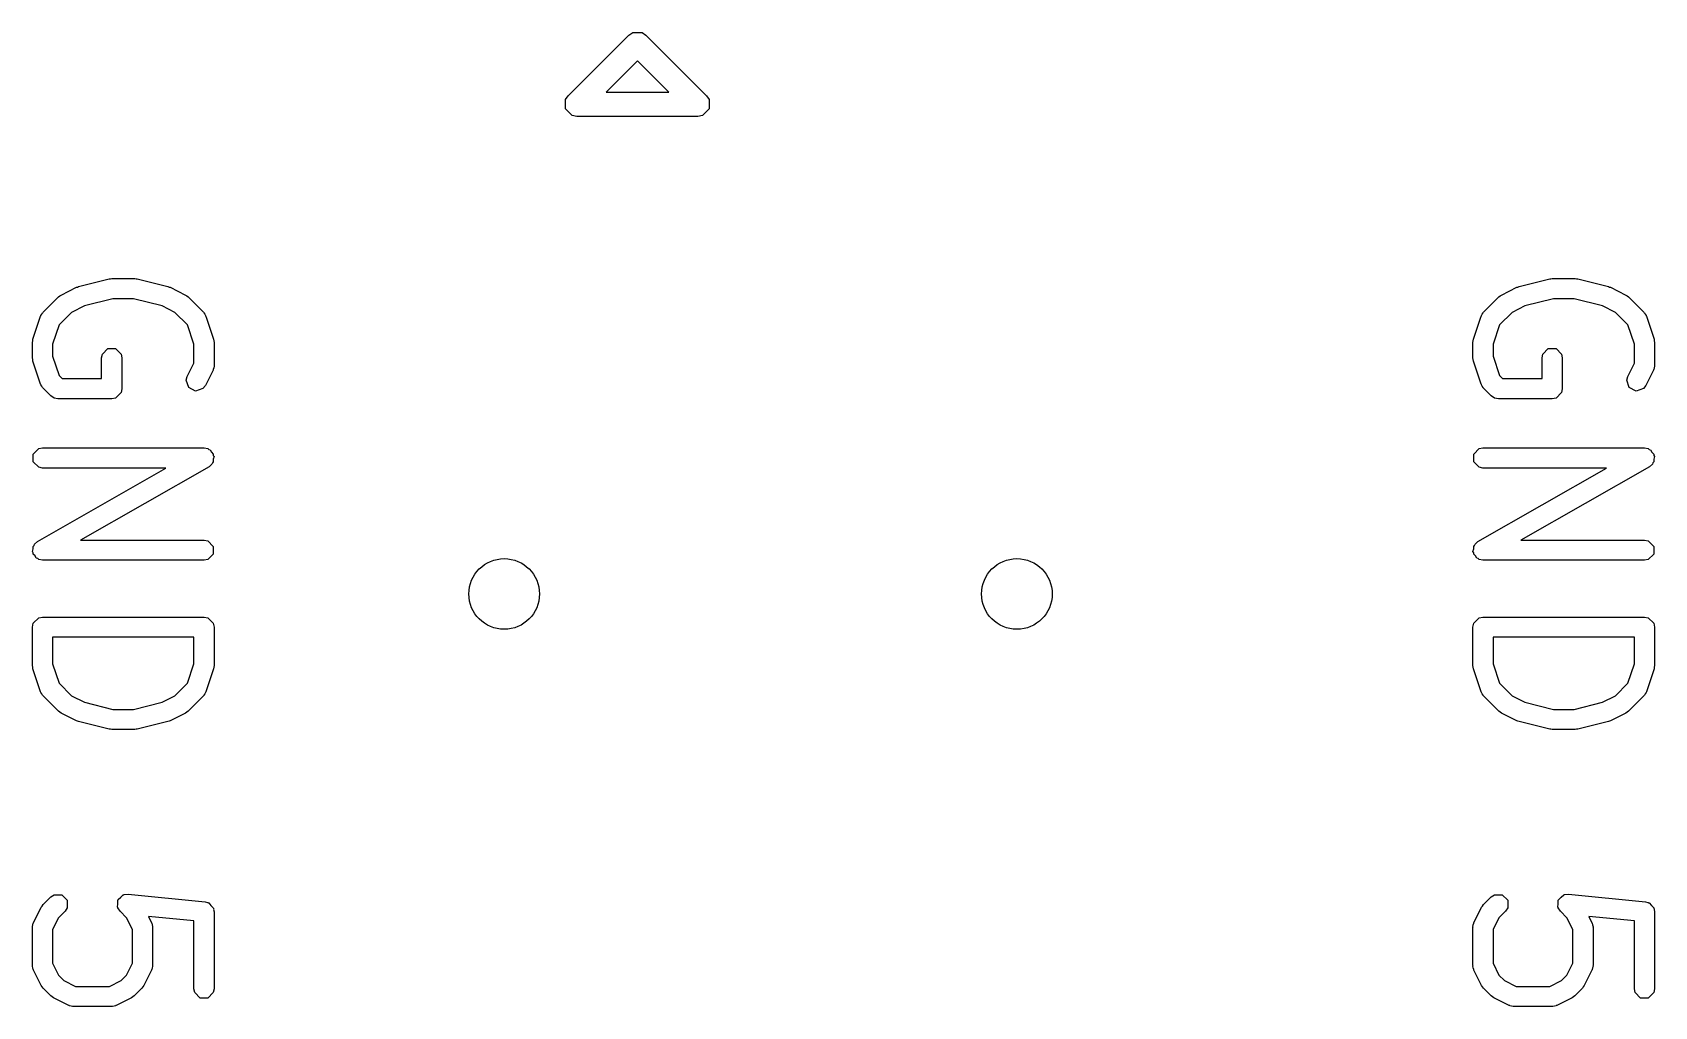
# Model space of a CAD drawing. Extents: x -0.97 to 0.39, y 0.08 to 3.3.
# Drawn here: x -0.9723 to -0.6559, y 2.3103 to 2.5002 of the extents above; entities that cross this region are included whole.
import ezdxf

# ---------------------------------------------------------------- set-up
doc = ezdxf.new("R2010")
doc.units = 0
doc.header["$MEASUREMENT"] = 0
doc.layers.add('BLACK', color=7, linetype='CONTINUOUS')

msp = doc.modelspace()

# ---------------------------------------------------------------- linework, layer by layer
at = {"layer": 'BLACK', "linetype": 'CONTINUOUS'}
for p, q in [((-0.86781, 2.48789), (-0.856, 2.4997)), ((-0.856, 2.4997), (-0.85523, 2.50021)), ((-0.85523, 2.50021), (-0.85343, 2.50021)), ((-0.85343, 2.50021), (-0.85266, 2.4997)), ((-0.85266, 2.4997), (-0.84085, 2.48789)), ((-0.85433, 2.49469), (-0.86044, 2.48858)), ((-0.84822, 2.48858), (-0.85433, 2.49469)), ((-0.86832, 2.48712), (-0.86781, 2.48789)), ((-0.86832, 2.48532), (-0.86832, 2.48712)), ((-0.86044, 2.48858), (-0.84822, 2.48858)), ((-0.84085, 2.48789), (-0.84034, 2.48712)), ((-0.84034, 2.48712), (-0.84034, 2.48532)), ((-0.86705, 2.48404), (-0.86832, 2.48532)), ((-0.86614, 2.48386), (-0.86705, 2.48404)), ((-0.84252, 2.48386), (-0.86614, 2.48386)), ((-0.84162, 2.48404), (-0.84252, 2.48386)), ((-0.84034, 2.48532), (-0.84162, 2.48404)), ((-0.96333, 2.45068), (-0.95733, 2.45218)), ((-0.95733, 2.45218), (-0.95709, 2.45219)), ((-0.95709, 2.45219), (-0.95685, 2.45224)), ((-0.95685, 2.45224), (-0.95235, 2.45224)), ((-0.95235, 2.45224), (-0.95212, 2.45219)), ((-0.95212, 2.45219), (-0.95188, 2.45218)), ((-0.95188, 2.45218), (-0.94588, 2.45068)), ((-0.68238, 2.45068), (-0.67638, 2.45218)), ((-0.67638, 2.45218), (-0.67614, 2.45219)), ((-0.67614, 2.45219), (-0.67591, 2.45224)), ((-0.67591, 2.45224), (-0.67141, 2.45224)), ((-0.67141, 2.45224), (-0.67117, 2.45219)), ((-0.67117, 2.45219), (-0.67093, 2.45218)), ((-0.67093, 2.45218), (-0.66493, 2.45068)), ((-0.96724, 2.44866), (-0.96698, 2.44884)), ((-0.96698, 2.44884), (-0.96673, 2.44903)), ((-0.96673, 2.44903), (-0.96373, 2.45053)), ((-0.96373, 2.45053), (-0.96352, 2.45059)), ((-0.96352, 2.45059), (-0.96333, 2.45068)), ((-0.94588, 2.45068), (-0.94568, 2.45059)), ((-0.94568, 2.45059), (-0.94547, 2.45053)), ((-0.94547, 2.45053), (-0.94247, 2.44903)), ((-0.94247, 2.44903), (-0.94222, 2.44884)), ((-0.94222, 2.44884), (-0.94196, 2.44866)), ((-0.6863, 2.44866), (-0.68604, 2.44884)), ((-0.68604, 2.44884), (-0.68579, 2.44903)), ((-0.68579, 2.44903), (-0.68279, 2.45053)), ((-0.68279, 2.45053), (-0.68258, 2.45059)), ((-0.68258, 2.45059), (-0.68238, 2.45068)), ((-0.66493, 2.45068), (-0.66474, 2.45059)), ((-0.66474, 2.45059), (-0.66453, 2.45053)), ((-0.66453, 2.45053), (-0.66153, 2.44903)), ((-0.66153, 2.44903), (-0.66128, 2.44884)), ((-0.66128, 2.44884), (-0.66102, 2.44866)), ((-0.9703, 2.44558), (-0.97024, 2.44566)), ((-0.97024, 2.44566), (-0.96724, 2.44866)), ((-0.96468, 2.44565), (-0.96713, 2.44321)), ((-0.96216, 2.44691), (-0.96468, 2.44565)), ((-0.95661, 2.4483), (-0.96216, 2.44691)), ((-0.95259, 2.4483), (-0.95661, 2.4483)), ((-0.94704, 2.44691), (-0.95259, 2.4483)), ((-0.94452, 2.44565), (-0.94704, 2.44691)), ((-0.94207, 2.44321), (-0.94452, 2.44565)), ((-0.94196, 2.44866), (-0.93896, 2.44566)), ((-0.93896, 2.44566), (-0.93891, 2.44558)), ((-0.68935, 2.44558), (-0.6893, 2.44566)), ((-0.6893, 2.44566), (-0.6863, 2.44866)), ((-0.68374, 2.44565), (-0.68618, 2.44321)), ((-0.68122, 2.44691), (-0.68374, 2.44565)), ((-0.67566, 2.4483), (-0.68122, 2.44691)), ((-0.67165, 2.4483), (-0.67566, 2.4483)), ((-0.6661, 2.44691), (-0.67165, 2.4483)), ((-0.66357, 2.44565), (-0.6661, 2.44691)), ((-0.66113, 2.44321), (-0.66357, 2.44565)), ((-0.66102, 2.44866), (-0.65802, 2.44566)), ((-0.65802, 2.44566), (-0.65796, 2.44558)), ((-0.97222, 2.44039), (-0.97072, 2.44489)), ((-0.97072, 2.44489), (-0.97067, 2.44498)), ((-0.97067, 2.44502), (-0.97049, 2.44529)), ((-0.97067, 2.44498), (-0.97067, 2.44502)), ((-0.97049, 2.44529), (-0.97034, 2.44556)), ((-0.97034, 2.44556), (-0.9703, 2.44558)), ((-0.96713, 2.44321), (-0.96838, 2.43945)), ((-0.94082, 2.43945), (-0.94207, 2.44321)), ((-0.93891, 2.44558), (-0.93887, 2.44556)), ((-0.93887, 2.44556), (-0.93871, 2.44529)), ((-0.93871, 2.44529), (-0.93854, 2.44502)), ((-0.93854, 2.44502), (-0.93854, 2.44498)), ((-0.93854, 2.44498), (-0.93849, 2.44489)), ((-0.93849, 2.44489), (-0.93699, 2.44039)), ((-0.69127, 2.44039), (-0.68977, 2.44489)), ((-0.68977, 2.44489), (-0.68972, 2.44498)), ((-0.68972, 2.44502), (-0.68955, 2.44529)), ((-0.68972, 2.44498), (-0.68972, 2.44502)), ((-0.68955, 2.44529), (-0.68939, 2.44556)), ((-0.68939, 2.44556), (-0.68935, 2.44558)), ((-0.68618, 2.44321), (-0.68744, 2.43945)), ((-0.65988, 2.43945), (-0.66113, 2.44321)), ((-0.65796, 2.44558), (-0.65792, 2.44556)), ((-0.65792, 2.44556), (-0.65777, 2.44529)), ((-0.65777, 2.44529), (-0.65759, 2.44502)), ((-0.65759, 2.44502), (-0.65759, 2.44498)), ((-0.65759, 2.44498), (-0.65754, 2.44489)), ((-0.65754, 2.44489), (-0.65604, 2.44039)), ((-0.97232, 2.43977), (-0.97226, 2.44008)), ((-0.97232, 2.43677), (-0.97232, 2.43977)), ((-0.97226, 2.44008), (-0.97222, 2.44039)), ((-0.96838, 2.43945), (-0.96838, 2.43709)), ((-0.94082, 2.43574), (-0.94082, 2.43945)), ((-0.93699, 2.44039), (-0.93695, 2.44008)), ((-0.93695, 2.44008), (-0.93689, 2.43977)), ((-0.93689, 2.43977), (-0.93689, 2.43527)), ((-0.69137, 2.43977), (-0.69131, 2.44008)), ((-0.69137, 2.43677), (-0.69137, 2.43977)), ((-0.69131, 2.44008), (-0.69127, 2.44039)), ((-0.68744, 2.43945), (-0.68744, 2.43709)), ((-0.65988, 2.43574), (-0.65988, 2.43945)), ((-0.65604, 2.44039), (-0.656, 2.44008)), ((-0.656, 2.44008), (-0.65594, 2.43977)), ((-0.65594, 2.43977), (-0.65594, 2.43527)), ((-0.97226, 2.43646), (-0.97232, 2.43677)), ((-0.97222, 2.43615), (-0.97226, 2.43646)), ((-0.97072, 2.43165), (-0.97222, 2.43615)), ((-0.96838, 2.43709), (-0.96713, 2.43333)), ((-0.95882, 2.43677), (-0.95867, 2.43752)), ((-0.95882, 2.43274), (-0.95882, 2.43677)), ((-0.95867, 2.43752), (-0.95761, 2.43859)), ((-0.95761, 2.43859), (-0.9561, 2.43859)), ((-0.9561, 2.43859), (-0.95503, 2.43752)), ((-0.95503, 2.43752), (-0.95488, 2.43677)), ((-0.95488, 2.43677), (-0.95488, 2.43077)), ((-0.69131, 2.43646), (-0.69137, 2.43677)), ((-0.69127, 2.43615), (-0.69131, 2.43646)), ((-0.68977, 2.43165), (-0.69127, 2.43615)), ((-0.68744, 2.43709), (-0.68618, 2.43333)), ((-0.67788, 2.43677), (-0.67773, 2.43752)), ((-0.67788, 2.43274), (-0.67788, 2.43677)), ((-0.67773, 2.43752), (-0.67666, 2.43859)), ((-0.67666, 2.43859), (-0.67515, 2.43859)), ((-0.67515, 2.43859), (-0.67409, 2.43752)), ((-0.67409, 2.43752), (-0.67394, 2.43677)), ((-0.67394, 2.43677), (-0.67394, 2.43077)), ((-0.96713, 2.43333), (-0.96654, 2.43274)), ((-0.94232, 2.43241), (-0.94211, 2.43315)), ((-0.94211, 2.43315), (-0.94082, 2.43574)), ((-0.93709, 2.43439), (-0.93859, 2.43139)), ((-0.93707, 2.43449), (-0.93709, 2.43439)), ((-0.93704, 2.43452), (-0.93707, 2.43449)), ((-0.93697, 2.43483), (-0.93704, 2.43452)), ((-0.93689, 2.43513), (-0.93697, 2.43483)), ((-0.93689, 2.43527), (-0.9369, 2.43517)), ((-0.9369, 2.43517), (-0.93689, 2.43513)), ((-0.68618, 2.43333), (-0.68559, 2.43274)), ((-0.66137, 2.43241), (-0.66117, 2.43315)), ((-0.66117, 2.43315), (-0.65988, 2.43574)), ((-0.65615, 2.43439), (-0.65765, 2.43139)), ((-0.65612, 2.43449), (-0.65615, 2.43439)), ((-0.65609, 2.43452), (-0.65612, 2.43449)), ((-0.65603, 2.43483), (-0.65609, 2.43452)), ((-0.65595, 2.43513), (-0.65603, 2.43483)), ((-0.65594, 2.43527), (-0.65596, 2.43517)), ((-0.65596, 2.43517), (-0.65595, 2.43513)), ((-0.97067, 2.43156), (-0.97072, 2.43165)), ((-0.97067, 2.43152), (-0.97067, 2.43156)), ((-0.97049, 2.43126), (-0.97067, 2.43152)), ((-0.97034, 2.43098), (-0.97049, 2.43126)), ((-0.9703, 2.43096), (-0.97034, 2.43098)), ((-0.97024, 2.43088), (-0.9703, 2.43096)), ((-0.96874, 2.42938), (-0.97024, 2.43088)), ((-0.96654, 2.43274), (-0.95882, 2.43274)), ((-0.95503, 2.43002), (-0.9561, 2.42895)), ((-0.95488, 2.43077), (-0.95503, 2.43002)), ((-0.94184, 2.43098), (-0.94232, 2.43241)), ((-0.94049, 2.43031), (-0.94184, 2.43098)), ((-0.93906, 2.43078), (-0.94049, 2.43031)), ((-0.93859, 2.43139), (-0.93906, 2.43078)), ((-0.68972, 2.43156), (-0.68977, 2.43165)), ((-0.68972, 2.43152), (-0.68972, 2.43156)), ((-0.68955, 2.43126), (-0.68972, 2.43152)), ((-0.68939, 2.43098), (-0.68955, 2.43126)), ((-0.68935, 2.43096), (-0.68939, 2.43098)), ((-0.6893, 2.43088), (-0.68935, 2.43096)), ((-0.6878, 2.42938), (-0.6893, 2.43088)), ((-0.68559, 2.43274), (-0.67788, 2.43274)), ((-0.67409, 2.43002), (-0.67515, 2.42895)), ((-0.67394, 2.43077), (-0.67409, 2.43002)), ((-0.6609, 2.43098), (-0.66137, 2.43241)), ((-0.65955, 2.43031), (-0.6609, 2.43098)), ((-0.65812, 2.43078), (-0.65955, 2.43031)), ((-0.65765, 2.43139), (-0.65812, 2.43078)), ((-0.9681, 2.42895), (-0.96874, 2.42938)), ((-0.96735, 2.4288), (-0.9681, 2.42895)), ((-0.9681, 2.42895), (-0.9681, 2.42895)), ((-0.95685, 2.4288), (-0.96735, 2.4288)), ((-0.9561, 2.42895), (-0.95685, 2.4288)), ((-0.68716, 2.42895), (-0.6878, 2.42938)), ((-0.68641, 2.4288), (-0.68716, 2.42895)), ((-0.68716, 2.42895), (-0.68716, 2.42895)), ((-0.67591, 2.4288), (-0.68641, 2.4288)), ((-0.67515, 2.42895), (-0.67591, 2.4288)), ((-0.97217, 2.41803), (-0.9711, 2.41909)), ((-0.97217, 2.41652), (-0.97217, 2.41803)), ((-0.9711, 2.41909), (-0.97035, 2.41924)), ((-0.97035, 2.41924), (-0.93885, 2.41924)), ((-0.93885, 2.41924), (-0.9381, 2.41909)), ((-0.9381, 2.41909), (-0.93791, 2.4189)), ((-0.93791, 2.4189), (-0.93765, 2.41883)), ((-0.93765, 2.41883), (-0.9374, 2.41839)), ((-0.9374, 2.41839), (-0.93704, 2.41803)), ((-0.93704, 2.41803), (-0.93704, 2.41776)), ((-0.93704, 2.41776), (-0.9369, 2.41752)), ((-0.9369, 2.41752), (-0.93704, 2.41703)), ((-0.69122, 2.41803), (-0.69016, 2.41909)), ((-0.69122, 2.41652), (-0.69122, 2.41803)), ((-0.69016, 2.41909), (-0.68941, 2.41924)), ((-0.68941, 2.41924), (-0.65791, 2.41924)), ((-0.65791, 2.41924), (-0.65716, 2.41909)), ((-0.65716, 2.41909), (-0.65696, 2.4189)), ((-0.65696, 2.4189), (-0.6567, 2.41883)), ((-0.6567, 2.41883), (-0.65645, 2.41839)), ((-0.65645, 2.41839), (-0.65609, 2.41803)), ((-0.65609, 2.41803), (-0.65609, 2.41776)), ((-0.65609, 2.41776), (-0.65596, 2.41752)), ((-0.65596, 2.41752), (-0.65609, 2.41703)), ((-0.9711, 2.41545), (-0.97217, 2.41652)), ((-0.97133, 2.40098), (-0.94627, 2.4153)), ((-0.97035, 2.4153), (-0.9711, 2.41545)), ((-0.94627, 2.4153), (-0.97035, 2.4153)), ((-0.93788, 2.41556), (-0.96294, 2.40124)), ((-0.9373, 2.41607), (-0.93788, 2.41556)), ((-0.93723, 2.41633), (-0.9373, 2.41607)), ((-0.93704, 2.41652), (-0.93723, 2.41633)), ((-0.93704, 2.41703), (-0.93704, 2.41652)), ((-0.69016, 2.41545), (-0.69122, 2.41652)), ((-0.69038, 2.40098), (-0.66532, 2.4153)), ((-0.68941, 2.4153), (-0.69016, 2.41545)), ((-0.66532, 2.4153), (-0.68941, 2.4153)), ((-0.65693, 2.41556), (-0.68199, 2.40124)), ((-0.65635, 2.41607), (-0.65693, 2.41556)), ((-0.65628, 2.41633), (-0.65635, 2.41607)), ((-0.65609, 2.41652), (-0.65628, 2.41633)), ((-0.65609, 2.41703), (-0.65609, 2.41652)), ((-0.9723, 2.39903), (-0.97217, 2.39952)), ((-0.97217, 2.39879), (-0.9723, 2.39903)), ((-0.97217, 2.40003), (-0.97198, 2.40022)), ((-0.97217, 2.39952), (-0.97217, 2.40003)), ((-0.97217, 2.39852), (-0.97217, 2.39879)), ((-0.97181, 2.39816), (-0.97217, 2.39852)), ((-0.97198, 2.40022), (-0.97191, 2.40048)), ((-0.97191, 2.40048), (-0.97133, 2.40098)), ((-0.97156, 2.39772), (-0.97181, 2.39816)), ((-0.96294, 2.40124), (-0.93885, 2.40124)), ((-0.93885, 2.40124), (-0.9381, 2.40109)), ((-0.9381, 2.40109), (-0.93704, 2.40003)), ((-0.93704, 2.39852), (-0.9381, 2.39746)), ((-0.93704, 2.40003), (-0.93704, 2.39852)), ((-0.69136, 2.39903), (-0.69122, 2.39952)), ((-0.69122, 2.39879), (-0.69136, 2.39903)), ((-0.69122, 2.40003), (-0.69103, 2.40022)), ((-0.69122, 2.39952), (-0.69122, 2.40003)), ((-0.69122, 2.39852), (-0.69122, 2.39879)), ((-0.69086, 2.39816), (-0.69122, 2.39852)), ((-0.69103, 2.40022), (-0.69096, 2.40048)), ((-0.69096, 2.40048), (-0.69038, 2.40098)), ((-0.69061, 2.39772), (-0.69086, 2.39816)), ((-0.68199, 2.40124), (-0.65791, 2.40124)), ((-0.65791, 2.40124), (-0.65716, 2.40109)), ((-0.65716, 2.40109), (-0.65609, 2.40003)), ((-0.65609, 2.39852), (-0.65716, 2.39746)), ((-0.65609, 2.40003), (-0.65609, 2.39852)), ((-0.97129, 2.39765), (-0.97156, 2.39772)), ((-0.9711, 2.39746), (-0.97129, 2.39765)), ((-0.97035, 2.39731), (-0.9711, 2.39746)), ((-0.93885, 2.39731), (-0.97035, 2.39731)), ((-0.9381, 2.39746), (-0.93885, 2.39731)), ((-0.69035, 2.39765), (-0.69061, 2.39772)), ((-0.69016, 2.39746), (-0.69035, 2.39765)), ((-0.68941, 2.39731), (-0.69016, 2.39746)), ((-0.65791, 2.39731), (-0.68941, 2.39731)), ((-0.65716, 2.39746), (-0.65791, 2.39731)), ((-0.97217, 2.38503), (-0.9711, 2.3861)), ((-0.9711, 2.3861), (-0.97035, 2.38625)), ((-0.97035, 2.38625), (-0.93885, 2.38625)), ((-0.93885, 2.38625), (-0.9381, 2.3861)), ((-0.9381, 2.3861), (-0.93704, 2.38503)), ((-0.69122, 2.38503), (-0.69016, 2.3861)), ((-0.69016, 2.3861), (-0.68941, 2.38625)), ((-0.68941, 2.38625), (-0.65791, 2.38625)), ((-0.65791, 2.38625), (-0.65716, 2.3861)), ((-0.65716, 2.3861), (-0.65609, 2.38503)), ((-0.97232, 2.38428), (-0.97217, 2.38503)), ((-0.97232, 2.37678), (-0.97232, 2.38428)), ((-0.93704, 2.38503), (-0.93689, 2.38428)), ((-0.93689, 2.38428), (-0.93689, 2.37678)), ((-0.69137, 2.38428), (-0.69122, 2.38503)), ((-0.69137, 2.37678), (-0.69137, 2.38428)), ((-0.65609, 2.38503), (-0.65594, 2.38428)), ((-0.65594, 2.38428), (-0.65594, 2.37678)), ((-0.94082, 2.38231), (-0.96838, 2.38231)), ((-0.96838, 2.38231), (-0.96838, 2.3771)), ((-0.94082, 2.3771), (-0.94082, 2.38231)), ((-0.65988, 2.38231), (-0.68744, 2.38231)), ((-0.68744, 2.38231), (-0.68744, 2.3771)), ((-0.65988, 2.3771), (-0.65988, 2.38231)), ((-0.97226, 2.37647), (-0.97232, 2.37678)), ((-0.97222, 2.37616), (-0.97226, 2.37647)), ((-0.97072, 2.37166), (-0.97222, 2.37616)), ((-0.96838, 2.3771), (-0.96713, 2.37334)), ((-0.94207, 2.37334), (-0.94082, 2.3771)), ((-0.93699, 2.37616), (-0.93849, 2.37166)), ((-0.93695, 2.37647), (-0.93699, 2.37616)), ((-0.93689, 2.37678), (-0.93695, 2.37647)), ((-0.69131, 2.37647), (-0.69137, 2.37678)), ((-0.69127, 2.37616), (-0.69131, 2.37647)), ((-0.68977, 2.37166), (-0.69127, 2.37616)), ((-0.68744, 2.3771), (-0.68618, 2.37334)), ((-0.66113, 2.37334), (-0.65988, 2.3771)), ((-0.65604, 2.37616), (-0.65754, 2.37166)), ((-0.656, 2.37647), (-0.65604, 2.37616)), ((-0.65594, 2.37678), (-0.656, 2.37647)), ((-0.96713, 2.37334), (-0.96468, 2.3709)), ((-0.94452, 2.3709), (-0.94207, 2.37334)), ((-0.68618, 2.37334), (-0.68374, 2.3709)), ((-0.66357, 2.3709), (-0.66113, 2.37334)), ((-0.97067, 2.37157), (-0.97072, 2.37166)), ((-0.97067, 2.37153), (-0.97067, 2.37157)), ((-0.97049, 2.37126), (-0.97067, 2.37153)), ((-0.97034, 2.37099), (-0.97049, 2.37126)), ((-0.9703, 2.37097), (-0.97034, 2.37099)), ((-0.97024, 2.37089), (-0.9703, 2.37097)), ((-0.96724, 2.36789), (-0.97024, 2.37089)), ((-0.96468, 2.3709), (-0.96216, 2.36964)), ((-0.94704, 2.36964), (-0.94452, 2.3709)), ((-0.93896, 2.37089), (-0.94196, 2.36789)), ((-0.93891, 2.37097), (-0.93896, 2.37089)), ((-0.93887, 2.37099), (-0.93891, 2.37097)), ((-0.93871, 2.37126), (-0.93887, 2.37099)), ((-0.93854, 2.37153), (-0.93871, 2.37126)), ((-0.93849, 2.37166), (-0.93854, 2.37157)), ((-0.93854, 2.37157), (-0.93854, 2.37153)), ((-0.68972, 2.37157), (-0.68977, 2.37166)), ((-0.68972, 2.37153), (-0.68972, 2.37157)), ((-0.68955, 2.37126), (-0.68972, 2.37153)), ((-0.68939, 2.37099), (-0.68955, 2.37126)), ((-0.68935, 2.37097), (-0.68939, 2.37099)), ((-0.6893, 2.37089), (-0.68935, 2.37097)), ((-0.6863, 2.36789), (-0.6893, 2.37089)), ((-0.68374, 2.3709), (-0.68122, 2.36964)), ((-0.6661, 2.36964), (-0.66357, 2.3709)), ((-0.65802, 2.37089), (-0.66102, 2.36789)), ((-0.65796, 2.37097), (-0.65802, 2.37089)), ((-0.65792, 2.37099), (-0.65796, 2.37097)), ((-0.65777, 2.37126), (-0.65792, 2.37099)), ((-0.65759, 2.37153), (-0.65777, 2.37126)), ((-0.65754, 2.37166), (-0.65759, 2.37157)), ((-0.65759, 2.37157), (-0.65759, 2.37153)), ((-0.96698, 2.36771), (-0.96724, 2.36789)), ((-0.96673, 2.36752), (-0.96698, 2.36771)), ((-0.96373, 2.36602), (-0.96673, 2.36752)), ((-0.96216, 2.36964), (-0.95661, 2.36825)), ((-0.95661, 2.36825), (-0.95259, 2.36825)), ((-0.95259, 2.36825), (-0.94704, 2.36964)), ((-0.94247, 2.36752), (-0.94547, 2.36602)), ((-0.94222, 2.36771), (-0.94247, 2.36752)), ((-0.94196, 2.36789), (-0.94222, 2.36771)), ((-0.68604, 2.36771), (-0.6863, 2.36789)), ((-0.68579, 2.36752), (-0.68604, 2.36771)), ((-0.68279, 2.36602), (-0.68579, 2.36752)), ((-0.68122, 2.36964), (-0.67566, 2.36825)), ((-0.67566, 2.36825), (-0.67165, 2.36825)), ((-0.67165, 2.36825), (-0.6661, 2.36964)), ((-0.66153, 2.36752), (-0.66453, 2.36602)), ((-0.66128, 2.36771), (-0.66153, 2.36752)), ((-0.66102, 2.36789), (-0.66128, 2.36771)), ((-0.96352, 2.36596), (-0.96373, 2.36602)), ((-0.96333, 2.36587), (-0.96352, 2.36596)), ((-0.95733, 2.36437), (-0.96333, 2.36587)), ((-0.95709, 2.36436), (-0.95733, 2.36437)), ((-0.95685, 2.36431), (-0.95709, 2.36436)), ((-0.95235, 2.36431), (-0.95685, 2.36431)), ((-0.95212, 2.36436), (-0.95235, 2.36431)), ((-0.95188, 2.36437), (-0.95212, 2.36436)), ((-0.94588, 2.36587), (-0.95188, 2.36437)), ((-0.94568, 2.36596), (-0.94588, 2.36587)), ((-0.94547, 2.36602), (-0.94568, 2.36596)), ((-0.68258, 2.36596), (-0.68279, 2.36602)), ((-0.68238, 2.36587), (-0.68258, 2.36596)), ((-0.67638, 2.36437), (-0.68238, 2.36587)), ((-0.67614, 2.36436), (-0.67638, 2.36437)), ((-0.67591, 2.36431), (-0.67614, 2.36436)), ((-0.67141, 2.36431), (-0.67591, 2.36431)), ((-0.67117, 2.36436), (-0.67141, 2.36431)), ((-0.67093, 2.36437), (-0.67117, 2.36436)), ((-0.66493, 2.36587), (-0.67093, 2.36437)), ((-0.66474, 2.36596), (-0.66493, 2.36587)), ((-0.66453, 2.36602), (-0.66474, 2.36596)), ((-0.96874, 2.33168), (-0.9681, 2.3321)), ((-0.9681, 2.3321), (-0.9666, 2.3321)), ((-0.9666, 2.3321), (-0.96553, 2.33104)), ((-0.95507, 2.33163), (-0.95461, 2.3321)), ((-0.95461, 2.3321), (-0.9545, 2.3321)), ((-0.9545, 2.3321), (-0.95442, 2.33217)), ((-0.95442, 2.33217), (-0.95366, 2.33224)), ((-0.95366, 2.33224), (-0.93866, 2.33074)), ((-0.6878, 2.33168), (-0.68716, 2.3321)), ((-0.68716, 2.3321), (-0.68565, 2.3321)), ((-0.68565, 2.3321), (-0.68459, 2.33104)), ((-0.67413, 2.33163), (-0.67366, 2.3321)), ((-0.67366, 2.3321), (-0.67356, 2.3321)), ((-0.67356, 2.3321), (-0.67348, 2.33217)), ((-0.67348, 2.33217), (-0.67271, 2.33224)), ((-0.67271, 2.33224), (-0.65771, 2.33074)), ((-0.97211, 2.32666), (-0.97061, 2.32966)), ((-0.97061, 2.32966), (-0.97042, 2.32991)), ((-0.97042, 2.32991), (-0.97024, 2.33018)), ((-0.97024, 2.33018), (-0.96874, 2.33168)), ((-0.96596, 2.32889), (-0.96723, 2.32762)), ((-0.96553, 2.32953), (-0.96596, 2.32889)), ((-0.96553, 2.33104), (-0.96553, 2.32953)), ((-0.95574, 2.32972), (-0.95567, 2.33037)), ((-0.95567, 2.32963), (-0.95574, 2.32972)), ((-0.95567, 2.33104), (-0.9556, 2.33111)), ((-0.95567, 2.33037), (-0.95567, 2.33104)), ((-0.95567, 2.32953), (-0.95567, 2.32963)), ((-0.95524, 2.32889), (-0.95567, 2.32953)), ((-0.9556, 2.33111), (-0.95559, 2.33121)), ((-0.95559, 2.33121), (-0.95507, 2.33163)), ((-0.95397, 2.32762), (-0.95524, 2.32889)), ((-0.93866, 2.33074), (-0.9382, 2.3306)), ((-0.9382, 2.3306), (-0.9381, 2.3306)), ((-0.9381, 2.3306), (-0.93806, 2.33056)), ((-0.93806, 2.33056), (-0.93792, 2.33052)), ((-0.93792, 2.33052), (-0.9375, 2.33001)), ((-0.9375, 2.33001), (-0.93704, 2.32954)), ((-0.93704, 2.32954), (-0.93701, 2.3294)), ((-0.93701, 2.3294), (-0.93697, 2.32935)), ((-0.93697, 2.32935), (-0.93698, 2.32925)), ((-0.93698, 2.32925), (-0.93689, 2.32878)), ((-0.93689, 2.32878), (-0.93689, 2.31379)), ((-0.69117, 2.32666), (-0.68967, 2.32966)), ((-0.68967, 2.32966), (-0.68947, 2.32991)), ((-0.68947, 2.32991), (-0.6893, 2.33018)), ((-0.6893, 2.33018), (-0.6878, 2.33168)), ((-0.68501, 2.32889), (-0.68629, 2.32762)), ((-0.68459, 2.32953), (-0.68501, 2.32889)), ((-0.68459, 2.33104), (-0.68459, 2.32953)), ((-0.67479, 2.32972), (-0.67473, 2.33037)), ((-0.67473, 2.32963), (-0.67479, 2.32972)), ((-0.67473, 2.33104), (-0.67465, 2.33111)), ((-0.67473, 2.33037), (-0.67473, 2.33104)), ((-0.67473, 2.32953), (-0.67473, 2.32963)), ((-0.6743, 2.32889), (-0.67473, 2.32953)), ((-0.67465, 2.33111), (-0.67464, 2.33121)), ((-0.67464, 2.33121), (-0.67413, 2.33163)), ((-0.67303, 2.32762), (-0.6743, 2.32889)), ((-0.65771, 2.33074), (-0.65725, 2.3306)), ((-0.65725, 2.3306), (-0.65716, 2.3306)), ((-0.65716, 2.3306), (-0.65711, 2.33056)), ((-0.65711, 2.33056), (-0.65698, 2.33052)), ((-0.65698, 2.33052), (-0.65656, 2.33001)), ((-0.65656, 2.33001), (-0.65609, 2.32954)), ((-0.65609, 2.32954), (-0.65606, 2.3294)), ((-0.65606, 2.3294), (-0.65602, 2.32935)), ((-0.65602, 2.32935), (-0.65603, 2.32925)), ((-0.65603, 2.32925), (-0.65594, 2.32878)), ((-0.65594, 2.32878), (-0.65594, 2.31379)), ((-0.97232, 2.32578), (-0.9723, 2.32588)), ((-0.97232, 2.31829), (-0.97232, 2.32578)), ((-0.97231, 2.32592), (-0.97223, 2.32623)), ((-0.9723, 2.32588), (-0.97231, 2.32592)), ((-0.97223, 2.32623), (-0.97217, 2.32654)), ((-0.97217, 2.32654), (-0.97214, 2.32657)), ((-0.97214, 2.32657), (-0.97211, 2.32666)), ((-0.96723, 2.32762), (-0.96838, 2.32532)), ((-0.95282, 2.32532), (-0.95397, 2.32762)), ((-0.94082, 2.327), (-0.94971, 2.32789)), ((-0.94971, 2.32789), (-0.94909, 2.32666)), ((-0.94909, 2.32666), (-0.94907, 2.32657)), ((-0.94907, 2.32657), (-0.94903, 2.32654)), ((-0.94903, 2.32654), (-0.94897, 2.32623)), ((-0.94897, 2.32623), (-0.94889, 2.32592)), ((-0.94889, 2.32592), (-0.9489, 2.32588)), ((-0.9489, 2.32588), (-0.94888, 2.32578)), ((-0.94888, 2.32578), (-0.94888, 2.31829)), ((-0.94082, 2.31379), (-0.94082, 2.327)), ((-0.69137, 2.32592), (-0.69129, 2.32623)), ((-0.69135, 2.32588), (-0.69137, 2.32592)), ((-0.69137, 2.32578), (-0.69135, 2.32588)), ((-0.69137, 2.31829), (-0.69137, 2.32578)), ((-0.69129, 2.32623), (-0.69122, 2.32654)), ((-0.69122, 2.32654), (-0.69119, 2.32657)), ((-0.69119, 2.32657), (-0.69117, 2.32666)), ((-0.68629, 2.32762), (-0.68744, 2.32532)), ((-0.67188, 2.32532), (-0.67303, 2.32762)), ((-0.65988, 2.327), (-0.66876, 2.32789)), ((-0.66876, 2.32789), (-0.66815, 2.32666)), ((-0.66815, 2.32666), (-0.66812, 2.32657)), ((-0.66812, 2.32657), (-0.66809, 2.32654)), ((-0.66809, 2.32654), (-0.66803, 2.32623)), ((-0.66803, 2.32623), (-0.66794, 2.32592)), ((-0.66794, 2.32592), (-0.66796, 2.32588)), ((-0.66796, 2.32588), (-0.66794, 2.32578)), ((-0.66794, 2.32578), (-0.66794, 2.31829)), ((-0.65988, 2.31379), (-0.65988, 2.327)), ((-0.96838, 2.32532), (-0.96838, 2.31875)), ((-0.95282, 2.31875), (-0.95282, 2.32532)), ((-0.68744, 2.32532), (-0.68744, 2.31875)), ((-0.67188, 2.31875), (-0.67188, 2.32532)), ((-0.9723, 2.31819), (-0.97232, 2.31829)), ((-0.97231, 2.31815), (-0.9723, 2.31819)), ((-0.97223, 2.31784), (-0.97231, 2.31815)), ((-0.97217, 2.31753), (-0.97223, 2.31784)), ((-0.97214, 2.3175), (-0.97217, 2.31753)), ((-0.97211, 2.31741), (-0.97214, 2.3175)), ((-0.97061, 2.31441), (-0.97211, 2.31741)), ((-0.96838, 2.31875), (-0.96723, 2.31645)), ((-0.96723, 2.31645), (-0.96618, 2.3154)), ((-0.95502, 2.3154), (-0.95397, 2.31645)), ((-0.95397, 2.31645), (-0.95282, 2.31875)), ((-0.94909, 2.31741), (-0.95059, 2.31441)), ((-0.94907, 2.3175), (-0.94909, 2.31741)), ((-0.94903, 2.31753), (-0.94907, 2.3175)), ((-0.94897, 2.31784), (-0.94903, 2.31753)), ((-0.94889, 2.31815), (-0.94897, 2.31784)), ((-0.94888, 2.31829), (-0.9489, 2.31819)), ((-0.9489, 2.31819), (-0.94889, 2.31815)), ((-0.69135, 2.31819), (-0.69137, 2.31829)), ((-0.69137, 2.31815), (-0.69135, 2.31819)), ((-0.69129, 2.31784), (-0.69137, 2.31815)), ((-0.69122, 2.31753), (-0.69129, 2.31784)), ((-0.69119, 2.3175), (-0.69122, 2.31753)), ((-0.69117, 2.31741), (-0.69119, 2.3175)), ((-0.68967, 2.31441), (-0.69117, 2.31741)), ((-0.68744, 2.31875), (-0.68629, 2.31645)), ((-0.68629, 2.31645), (-0.68524, 2.3154)), ((-0.67407, 2.3154), (-0.67303, 2.31645)), ((-0.67303, 2.31645), (-0.67188, 2.31875)), ((-0.66815, 2.31741), (-0.66965, 2.31441)), ((-0.66812, 2.3175), (-0.66815, 2.31741)), ((-0.66809, 2.31753), (-0.66812, 2.3175)), ((-0.66803, 2.31784), (-0.66809, 2.31753)), ((-0.66794, 2.31815), (-0.66803, 2.31784)), ((-0.66794, 2.31829), (-0.66796, 2.31819)), ((-0.66796, 2.31819), (-0.66794, 2.31815)), ((-0.97042, 2.31416), (-0.97061, 2.31441)), ((-0.97024, 2.31389), (-0.97042, 2.31416)), ((-0.96874, 2.31239), (-0.97024, 2.31389)), ((-0.96618, 2.3154), (-0.96389, 2.31425)), ((-0.96389, 2.31425), (-0.95732, 2.31425)), ((-0.95732, 2.31425), (-0.95502, 2.3154)), ((-0.95096, 2.31389), (-0.95246, 2.31239)), ((-0.95078, 2.31416), (-0.95096, 2.31389)), ((-0.95059, 2.31441), (-0.95078, 2.31416)), ((-0.94067, 2.31303), (-0.94082, 2.31379)), ((-0.93961, 2.31197), (-0.94067, 2.31303)), ((-0.93704, 2.31303), (-0.9381, 2.31197)), ((-0.93689, 2.31379), (-0.93704, 2.31303)), ((-0.68947, 2.31416), (-0.68967, 2.31441)), ((-0.6893, 2.31389), (-0.68947, 2.31416)), ((-0.6878, 2.31239), (-0.6893, 2.31389)), ((-0.68524, 2.3154), (-0.68294, 2.31425)), ((-0.68294, 2.31425), (-0.67637, 2.31425)), ((-0.67637, 2.31425), (-0.67407, 2.3154)), ((-0.67002, 2.31389), (-0.67152, 2.31239)), ((-0.66984, 2.31416), (-0.67002, 2.31389)), ((-0.66965, 2.31441), (-0.66984, 2.31416)), ((-0.65973, 2.31303), (-0.65988, 2.31379)), ((-0.65866, 2.31197), (-0.65973, 2.31303)), ((-0.65609, 2.31303), (-0.65716, 2.31197)), ((-0.65594, 2.31379), (-0.65609, 2.31303)), ((-0.96848, 2.31222), (-0.96874, 2.31239)), ((-0.96823, 2.31203), (-0.96848, 2.31222)), ((-0.96523, 2.31053), (-0.96823, 2.31203)), ((-0.96514, 2.3105), (-0.96523, 2.31053)), ((-0.9651, 2.31047), (-0.96514, 2.3105)), ((-0.96479, 2.31041), (-0.9651, 2.31047)), ((-0.96449, 2.31032), (-0.96479, 2.31041)), ((-0.96445, 2.31034), (-0.96449, 2.31032)), ((-0.96435, 2.31032), (-0.96445, 2.31034)), ((-0.95685, 2.31032), (-0.96435, 2.31032)), ((-0.95676, 2.31034), (-0.95685, 2.31032)), ((-0.95671, 2.31032), (-0.95676, 2.31034)), ((-0.95641, 2.31041), (-0.95671, 2.31032)), ((-0.9561, 2.31047), (-0.95641, 2.31041)), ((-0.95607, 2.3105), (-0.9561, 2.31047)), ((-0.95597, 2.31053), (-0.95607, 2.3105)), ((-0.95297, 2.31203), (-0.95597, 2.31053)), ((-0.95272, 2.31222), (-0.95297, 2.31203)), ((-0.95246, 2.31239), (-0.95272, 2.31222)), ((-0.9381, 2.31197), (-0.93961, 2.31197)), ((-0.68754, 2.31222), (-0.6878, 2.31239)), ((-0.68729, 2.31203), (-0.68754, 2.31222)), ((-0.68429, 2.31053), (-0.68729, 2.31203)), ((-0.68419, 2.3105), (-0.68429, 2.31053)), ((-0.68416, 2.31047), (-0.68419, 2.3105)), ((-0.68385, 2.31041), (-0.68416, 2.31047)), ((-0.68355, 2.31032), (-0.68385, 2.31041)), ((-0.6835, 2.31034), (-0.68355, 2.31032)), ((-0.68341, 2.31032), (-0.6835, 2.31034)), ((-0.67591, 2.31032), (-0.68341, 2.31032)), ((-0.67581, 2.31034), (-0.67591, 2.31032)), ((-0.67577, 2.31032), (-0.67581, 2.31034)), ((-0.67546, 2.31041), (-0.67577, 2.31032)), ((-0.67515, 2.31047), (-0.67546, 2.31041)), ((-0.67512, 2.3105), (-0.67515, 2.31047)), ((-0.67503, 2.31053), (-0.67512, 2.3105)), ((-0.67203, 2.31203), (-0.67503, 2.31053)), ((-0.67178, 2.31222), (-0.67203, 2.31203)), ((-0.67152, 2.31239), (-0.67178, 2.31222)), ((-0.65716, 2.31197), (-0.65866, 2.31197))]:
    msp.add_line(p, q, dxfattribs=at)
at = {"layer": 'BLACK'}
for centre in [(-0.88031, 2.39075), (-0.78031, 2.39075)]:
    msp.add_circle(centre, 0.00689, dxfattribs=at)

doc.saveas('drawing.dxf')
